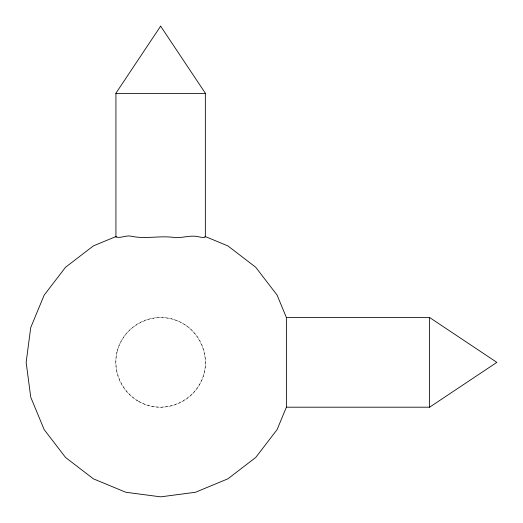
<?xml version="1.0" encoding="UTF-8"?>
<svg xmlns="http://www.w3.org/2000/svg" width="523" height="523" viewBox="0 0 523 523"><rect width="100%" height="100%" fill="white"/><g stroke="black" fill="none" stroke-linecap="round" stroke-linejoin="round"><path stroke-width="0.39" stroke-dasharray="2.62 1.96" d="M117.335 350.763C110.981 373.899 125.821 399.598 149.035 405.665C172.172 412.019 197.871 397.179 203.937 373.965C210.292 350.828 195.452 325.129 172.237 319.063C149.101 312.708 123.402 327.548 117.335 350.763M138.222 401.187A44.828 44.828 0 0 0 205.467 362.367A44.828 44.828 0 0 0 138.222 323.541A44.828 44.828 0 0 0 138.222 401.187"/><path stroke-width="0.78" d="M115.929 236.997L116.119 236.481L93.395 245.895L65.538 267.266L44.167 295.122L30.733 327.555L26.15 362.367L30.733 397.173L44.167 429.605L65.538 457.462L93.395 478.833L125.827 492.267L160.633 496.85L195.445 492.267L227.878 478.833L255.734 457.462L277.105 429.605L286.388 407.195L286.388 317.533L277.105 295.122L255.734 267.266L227.878 245.895L205.153 236.481L204.676 237.39C201.224 237.867 197.975 236.252 194.595 236.2C188.149 235.801 181.912 237.873 175.421 237.664C160.718 235.193 146.035 239.397 131.378 236.246C126.141 234.932 121.061 238.475 115.929 236.997L115.929 93.395M286.388 407.195L429.605 407.195L496.85 362.367L429.605 317.533L286.388 317.533M205.153 236.481L205.343 236.997L205.343 93.395M429.605 317.533L429.605 407.195M160.633 26.15L115.805 93.395L205.467 93.395L160.633 26.15"/></g></svg>
